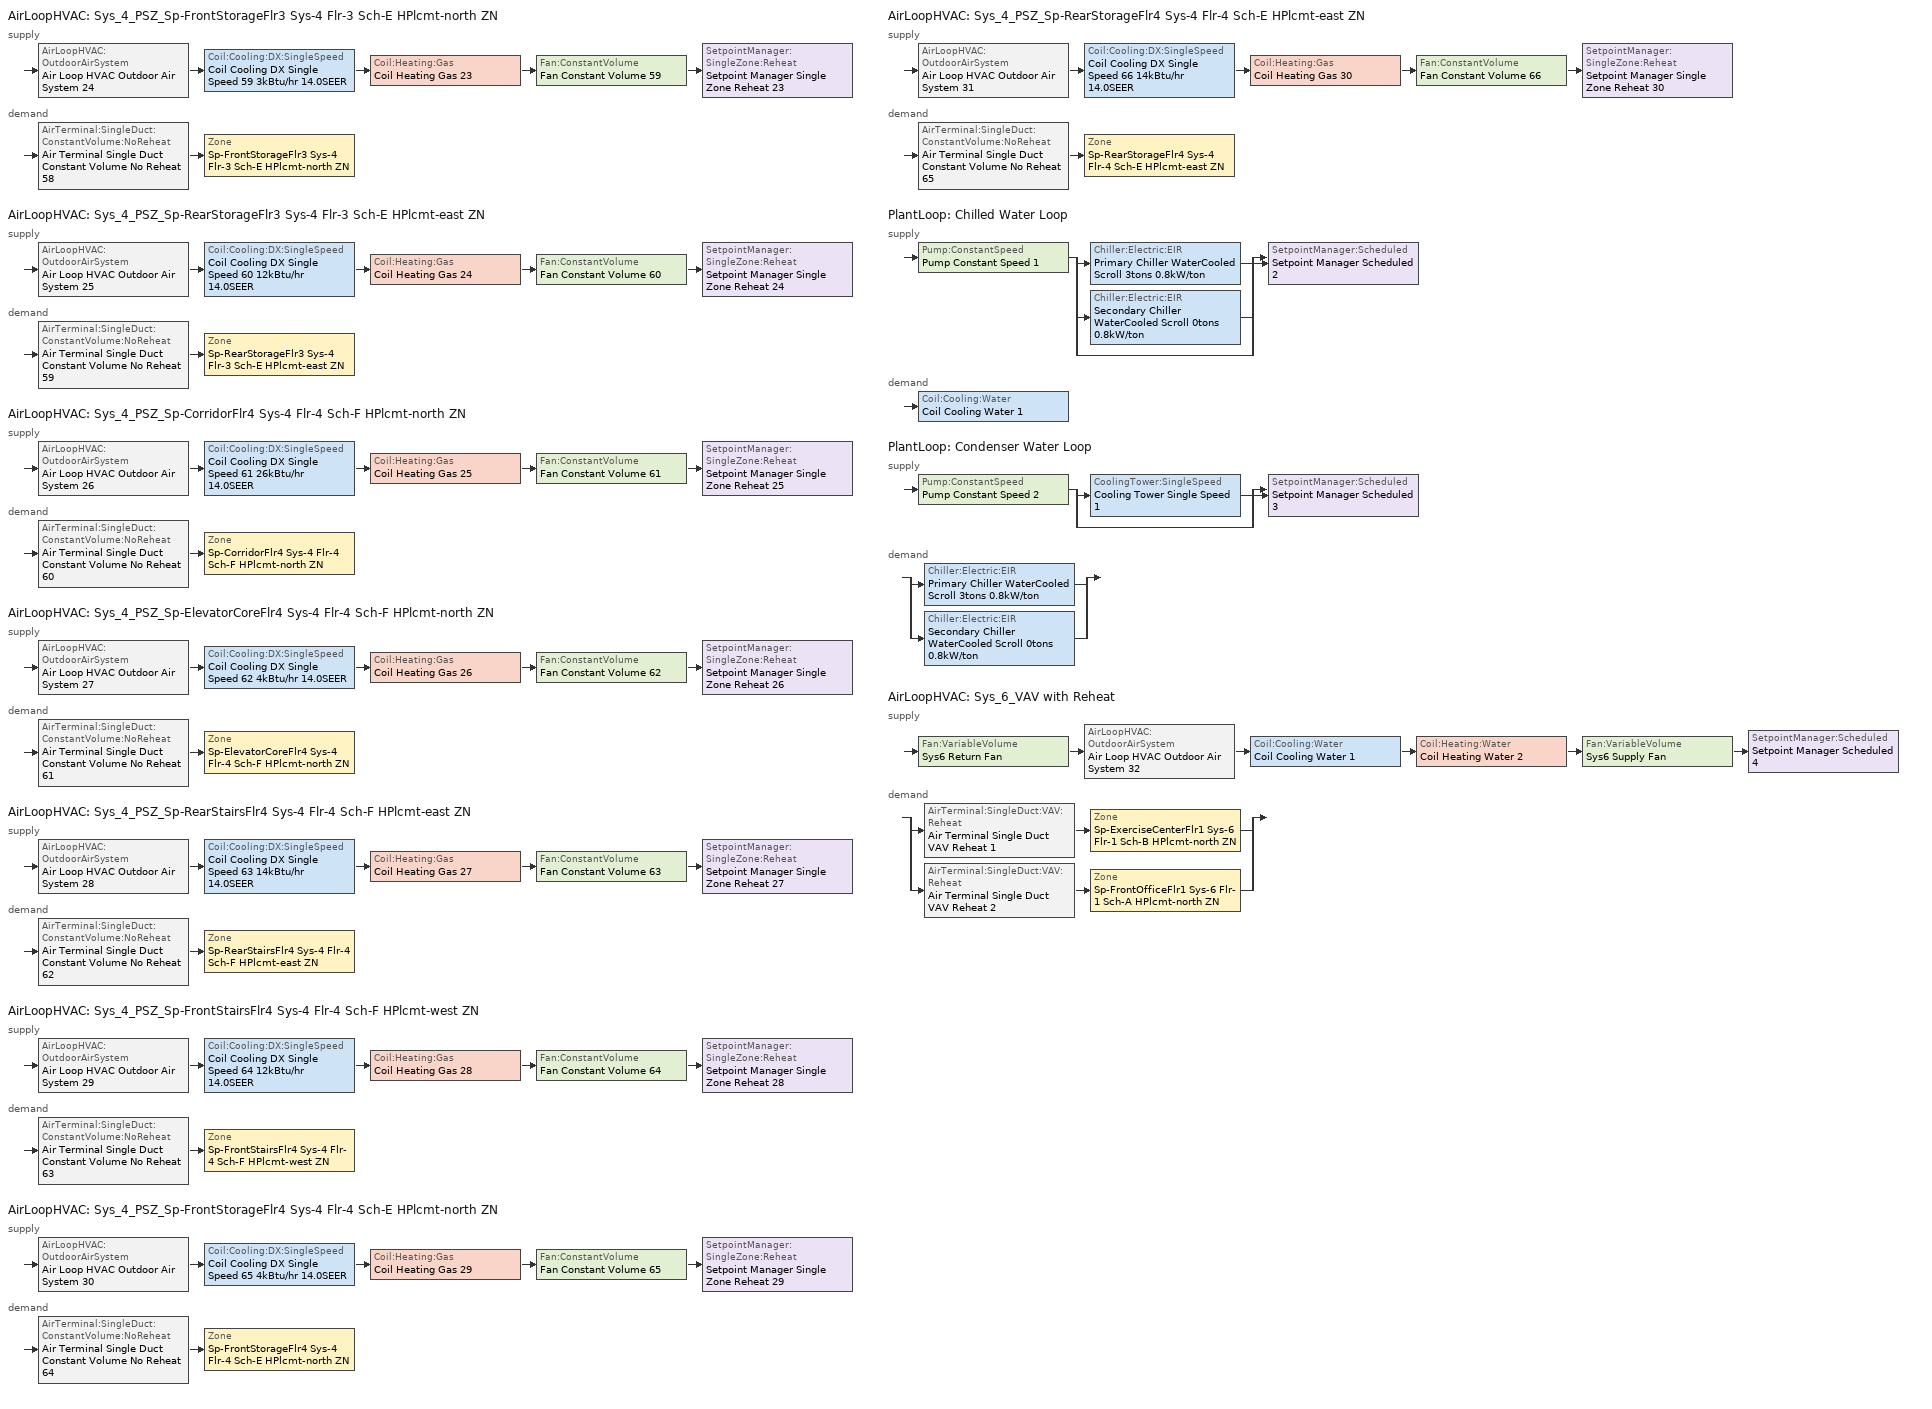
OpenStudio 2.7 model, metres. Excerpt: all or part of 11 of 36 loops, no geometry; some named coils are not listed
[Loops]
AirLoopHVAC 'Sys_4_PSZ_Sp-FrontStorageFlr3 Sys-4 Flr-3 Sch-E HPlcmt-north ZN'
 supply: AirLoopHVAC:OutdoorAirSystem 'Air Loop HVAC Outdoor Air System 24' > Coil:Cooling:DX:SingleSpeed 'Coil Cooling DX Single Speed 59 3kBtu/hr 14.0SEER' > Coil:Heating:Gas 'Coil Heating Gas 23' > Fan:ConstantVolume 'Fan Constant Volume 59' > SetpointManager:SingleZone:Reheat 'Setpoint Manager Single Zone Reheat 23'
 demand: AirTerminal:SingleDuct:ConstantVolume:NoReheat 'Air Terminal Single Duct Constant Volume No Reheat 58' > Zone 'Sp-FrontStorageFlr3 Sys-4 Flr-3 Sch-E HPlcmt-north ZN'
AirLoopHVAC 'Sys_4_PSZ_Sp-RearStorageFlr3 Sys-4 Flr-3 Sch-E HPlcmt-east ZN'
 supply: AirLoopHVAC:OutdoorAirSystem 'Air Loop HVAC Outdoor Air System 25' > Coil:Cooling:DX:SingleSpeed 'Coil Cooling DX Single Speed 60 12kBtu/hr 14.0SEER' > Coil:Heating:Gas 'Coil Heating Gas 24' > Fan:ConstantVolume 'Fan Constant Volume 60' > SetpointManager:SingleZone:Reheat 'Setpoint Manager Single Zone Reheat 24'
 demand: AirTerminal:SingleDuct:ConstantVolume:NoReheat 'Air Terminal Single Duct Constant Volume No Reheat 59' > Zone 'Sp-RearStorageFlr3 Sys-4 Flr-3 Sch-E HPlcmt-east ZN'
AirLoopHVAC 'Sys_4_PSZ_Sp-CorridorFlr4 Sys-4 Flr-4 Sch-F HPlcmt-north ZN'
 supply: AirLoopHVAC:OutdoorAirSystem 'Air Loop HVAC Outdoor Air System 26' > Coil:Cooling:DX:SingleSpeed 'Coil Cooling DX Single Speed 61 26kBtu/hr 14.0SEER' > Coil:Heating:Gas 'Coil Heating Gas 25' > Fan:ConstantVolume 'Fan Constant Volume 61' > SetpointManager:SingleZone:Reheat 'Setpoint Manager Single Zone Reheat 25'
 demand: AirTerminal:SingleDuct:ConstantVolume:NoReheat 'Air Terminal Single Duct Constant Volume No Reheat 60' > Zone 'Sp-CorridorFlr4 Sys-4 Flr-4 Sch-F HPlcmt-north ZN'
AirLoopHVAC 'Sys_4_PSZ_Sp-ElevatorCoreFlr4 Sys-4 Flr-4 Sch-F HPlcmt-north ZN'
 supply: AirLoopHVAC:OutdoorAirSystem 'Air Loop HVAC Outdoor Air System 27' > Coil:Cooling:DX:SingleSpeed 'Coil Cooling DX Single Speed 62 4kBtu/hr 14.0SEER' > Coil:Heating:Gas 'Coil Heating Gas 26' > Fan:ConstantVolume 'Fan Constant Volume 62' > SetpointManager:SingleZone:Reheat 'Setpoint Manager Single Zone Reheat 26'
 demand: AirTerminal:SingleDuct:ConstantVolume:NoReheat 'Air Terminal Single Duct Constant Volume No Reheat 61' > Zone 'Sp-ElevatorCoreFlr4 Sys-4 Flr-4 Sch-F HPlcmt-north ZN'
AirLoopHVAC 'Sys_4_PSZ_Sp-RearStairsFlr4 Sys-4 Flr-4 Sch-F HPlcmt-east ZN'
 supply: AirLoopHVAC:OutdoorAirSystem 'Air Loop HVAC Outdoor Air System 28' > Coil:Cooling:DX:SingleSpeed 'Coil Cooling DX Single Speed 63 14kBtu/hr 14.0SEER' > Coil:Heating:Gas 'Coil Heating Gas 27' > Fan:ConstantVolume 'Fan Constant Volume 63' > SetpointManager:SingleZone:Reheat 'Setpoint Manager Single Zone Reheat 27'
 demand: AirTerminal:SingleDuct:ConstantVolume:NoReheat 'Air Terminal Single Duct Constant Volume No Reheat 62' > Zone 'Sp-RearStairsFlr4 Sys-4 Flr-4 Sch-F HPlcmt-east ZN'
AirLoopHVAC 'Sys_4_PSZ_Sp-FrontStairsFlr4 Sys-4 Flr-4 Sch-F HPlcmt-west ZN'
 supply: AirLoopHVAC:OutdoorAirSystem 'Air Loop HVAC Outdoor Air System 29' > Coil:Cooling:DX:SingleSpeed 'Coil Cooling DX Single Speed 64 12kBtu/hr 14.0SEER' > Coil:Heating:Gas 'Coil Heating Gas 28' > Fan:ConstantVolume 'Fan Constant Volume 64' > SetpointManager:SingleZone:Reheat 'Setpoint Manager Single Zone Reheat 28'
 demand: AirTerminal:SingleDuct:ConstantVolume:NoReheat 'Air Terminal Single Duct Constant Volume No Reheat 63' > Zone 'Sp-FrontStairsFlr4 Sys-4 Flr-4 Sch-F HPlcmt-west ZN'
AirLoopHVAC 'Sys_4_PSZ_Sp-FrontStorageFlr4 Sys-4 Flr-4 Sch-E HPlcmt-north ZN'
 supply: AirLoopHVAC:OutdoorAirSystem 'Air Loop HVAC Outdoor Air System 30' > Coil:Cooling:DX:SingleSpeed 'Coil Cooling DX Single Speed 65 4kBtu/hr 14.0SEER' > Coil:Heating:Gas 'Coil Heating Gas 29' > Fan:ConstantVolume 'Fan Constant Volume 65' > SetpointManager:SingleZone:Reheat 'Setpoint Manager Single Zone Reheat 29'
 demand: AirTerminal:SingleDuct:ConstantVolume:NoReheat 'Air Terminal Single Duct Constant Volume No Reheat 64' > Zone 'Sp-FrontStorageFlr4 Sys-4 Flr-4 Sch-E HPlcmt-north ZN'
AirLoopHVAC 'Sys_4_PSZ_Sp-RearStorageFlr4 Sys-4 Flr-4 Sch-E HPlcmt-east ZN'
 supply: AirLoopHVAC:OutdoorAirSystem 'Air Loop HVAC Outdoor Air System 31' > Coil:Cooling:DX:SingleSpeed 'Coil Cooling DX Single Speed 66 14kBtu/hr 14.0SEER' > Coil:Heating:Gas 'Coil Heating Gas 30' > Fan:ConstantVolume 'Fan Constant Volume 66' > SetpointManager:SingleZone:Reheat 'Setpoint Manager Single Zone Reheat 30'
 demand: AirTerminal:SingleDuct:ConstantVolume:NoReheat 'Air Terminal Single Duct Constant Volume No Reheat 65' > Zone 'Sp-RearStorageFlr4 Sys-4 Flr-4 Sch-E HPlcmt-east ZN'
PlantLoop 'Chilled Water Loop'
 supply: Pump:ConstantSpeed 'Pump Constant Speed 1' > split
  | Chiller:Electric:EIR 'Primary Chiller WaterCooled Scroll 3tons 0.8kW/ton'
  | Chiller:Electric:EIR 'Secondary Chiller WaterCooled Scroll 0tons 0.8kW/ton'
  | bypass
  join > SetpointManager:Scheduled 'Setpoint Manager Scheduled 2'
 demand: Coil:Cooling:Water 'Coil Cooling Water 1'
PlantLoop 'Condenser Water Loop'
 supply: Pump:ConstantSpeed 'Pump Constant Speed 2' > split
  | CoolingTower:SingleSpeed 'Cooling Tower Single Speed 1'
  | bypass
  join > SetpointManager:Scheduled 'Setpoint Manager Scheduled 3'
 demand: split
  | Chiller:Electric:EIR 'Primary Chiller WaterCooled Scroll 3tons 0.8kW/ton'
  | Chiller:Electric:EIR 'Secondary Chiller WaterCooled Scroll 0tons 0.8kW/ton'
AirLoopHVAC 'Sys_6_VAV with Reheat'
 supply: Fan:VariableVolume 'Sys6 Return Fan' > AirLoopHVAC:OutdoorAirSystem 'Air Loop HVAC Outdoor Air System 32' > Coil:Cooling:Water 'Coil Cooling Water 1' > Coil:Heating:Water 'Coil Heating Water 2' > Fan:VariableVolume 'Sys6 Supply Fan' > SetpointManager:Scheduled 'Setpoint Manager Scheduled 4'
 demand: split
  | AirTerminal:SingleDuct:VAV:Reheat 'Air Terminal Single Duct VAV Reheat 1' > Zone 'Sp-ExerciseCenterFlr1 Sys-6 Flr-1 Sch-B HPlcmt-north ZN'
  | AirTerminal:SingleDuct:VAV:Reheat 'Air Terminal Single Duct VAV Reheat 2' > Zone 'Sp-FrontOfficeFlr1 Sys-6 Flr-1 Sch-A HPlcmt-north ZN'
[Sizing:Zone] Zone Cooling Design Supply Air Temperature Input Method=SupplyAirTemperature; Zone Cooling Design Supply Air Temperature {C}=13; Zone Cooling Design Supply Air Temperature Difference {deltaC}=11.11; Zone Heating Design Supply Air Temperature Input Method=SupplyAirTemperature; Zone Heating Design Supply Air Temperature {C}=43; Zone Heating Design Supply Air Temperature Difference {deltaC}=11.11; Zone Cooling Design Supply Air Humidity Ratio {kg-H2O/kg-air}=0.0085; Zone Heating Design Supply Air Humidity Ratio {kg-H2O/kg-air}=0.008; Zone Heating Sizing Factor=1.3; Zone Cooling Sizing Factor=1.1; Cooling Design Air Flow Method=DesignDay; Heating Design Air Flow Method=DesignDay; Account for Dedicated Outdoor Air System=No; Dedicated Outdoor Air System Control Strategy=NeutralSupplyAir; Dedicated Outdoor Air Low Setpoint Temperature for Design {C}=autosize; Dedicated Outdoor Air High Setpoint Temperature for Design {C}=autosize
Sp-FrontStorageFlr3 Sys-4 Flr-3 Sch-E HPlcmt-north ZN; Sp-RearStorageFlr3 Sys-4 Flr-3 Sch-E HPlcmt-east ZN; Sp-CorridorFlr4 Sys-4 Flr-4 Sch-F HPlcmt-north ZN; Sp-ElevatorCoreFlr4 Sys-4 Flr-4 Sch-F HPlcmt-north ZN; Sp-RearStairsFlr4 Sys-4 Flr-4 Sch-F HPlcmt-east ZN; Sp-FrontStairsFlr4 Sys-4 Flr-4 Sch-F HPlcmt-west ZN; Sp-FrontStorageFlr4 Sys-4 Flr-4 Sch-E HPlcmt-north ZN; Sp-RearStorageFlr4 Sys-4 Flr-4 Sch-E HPlcmt-east ZN; Sp-ExerciseCenterFlr1 Sys-6 Flr-1 Sch-B HPlcmt-north ZN; Sp-FrontOfficeFlr1 Sys-6 Flr-1 Sch-A HPlcmt-north ZN
[Zone equipment]
Sp-FrontStorageFlr3 Sys-4 Flr-3 Sch-E HPlcmt-north ZN: Air Terminal Single Duct Constant Volume No Reheat 58, Zone HVAC Baseboard Convective Water 58
Sp-RearStorageFlr3 Sys-4 Flr-3 Sch-E HPlcmt-east ZN: Air Terminal Single Duct Constant Volume No Reheat 59, Zone HVAC Baseboard Convective Water 59
Sp-CorridorFlr4 Sys-4 Flr-4 Sch-F HPlcmt-north ZN: Air Terminal Single Duct Constant Volume No Reheat 60, Zone HVAC Baseboard Convective Water 60
Sp-ElevatorCoreFlr4 Sys-4 Flr-4 Sch-F HPlcmt-north ZN: Air Terminal Single Duct Constant Volume No Reheat 61, Zone HVAC Baseboard Convective Water 61
Sp-RearStairsFlr4 Sys-4 Flr-4 Sch-F HPlcmt-east ZN: Air Terminal Single Duct Constant Volume No Reheat 62, Zone HVAC Baseboard Convective Water 62
Sp-FrontStairsFlr4 Sys-4 Flr-4 Sch-F HPlcmt-west ZN: Air Terminal Single Duct Constant Volume No Reheat 63, Zone HVAC Baseboard Convective Water 63
Sp-FrontStorageFlr4 Sys-4 Flr-4 Sch-E HPlcmt-north ZN: Air Terminal Single Duct Constant Volume No Reheat 64, Zone HVAC Baseboard Convective Water 64
Sp-RearStorageFlr4 Sys-4 Flr-4 Sch-E HPlcmt-east ZN: Air Terminal Single Duct Constant Volume No Reheat 65, Zone HVAC Baseboard Convective Water 65
Sp-ExerciseCenterFlr1 Sys-6 Flr-1 Sch-B HPlcmt-north ZN: Air Terminal Single Duct VAV Reheat 1, Zone HVAC Baseboard Convective Water 66
Sp-FrontOfficeFlr1 Sys-6 Flr-1 Sch-A HPlcmt-north ZN: Air Terminal Single Duct VAV Reheat 2, Zone HVAC Baseboard Convective Water 67
[PlantLoop] Glycol Concentration=0; Plant Loop Volume {m3}=Autocalculate; Load Distribution Scheme=Optimal
Chilled Water Loop; Condenser Water Loop
[Sizing:Plant] Loop Design Temperature Difference {deltaC}=6; Sizing Option=NonCoincident; Zone Timesteps in Averaging Window=1; Coincident Sizing Factor Mode=None
Name | Loop Type | Design Loop Exit Temperature {C}
Chilled Water Loop | Cooling | 7
Condenser Water Loop | Condenser | 29
[AirLoopHVAC] Design Supply Air Flow Rate {m3/s}=AutoSize
Name | Availability Schedule
Sys_4_PSZ_Sp-FrontStorageFlr3 Sys-4 Flr-3 Sch-E HPlcmt-north ZN | Sys_4_PSZ_Sp-FrontStorageFlr3 Sys-4 Flr-3 Sch-E HPlcmt-north ZN Occ Sch
Sys_4_PSZ_Sp-RearStorageFlr3 Sys-4 Flr-3 Sch-E HPlcmt-east ZN | Sys_4_PSZ_Sp-RearStorageFlr3 Sys-4 Flr-3 Sch-E HPlcmt-east ZN Occ Sch
Sys_4_PSZ_Sp-CorridorFlr4 Sys-4 Flr-4 Sch-F HPlcmt-north ZN | Sys_4_PSZ_Sp-CorridorFlr4 Sys-4 Flr-4 Sch-F HPlcmt-north ZN Occ Sch
Sys_4_PSZ_Sp-ElevatorCoreFlr4 Sys-4 Flr-4 Sch-F HPlcmt-north ZN | Sys_4_PSZ_Sp-ElevatorCoreFlr4 Sys-4 Flr-4 Sch-F HPlcmt-north ZN Occ Sch
Sys_4_PSZ_Sp-RearStairsFlr4 Sys-4 Flr-4 Sch-F HPlcmt-east ZN | Sys_4_PSZ_Sp-RearStairsFlr4 Sys-4 Flr-4 Sch-F HPlcmt-east ZN Occ Sch
Sys_4_PSZ_Sp-FrontStairsFlr4 Sys-4 Flr-4 Sch-F HPlcmt-west ZN | Sys_4_PSZ_Sp-FrontStairsFlr4 Sys-4 Flr-4 Sch-F HPlcmt-west ZN Occ Sch
Sys_4_PSZ_Sp-FrontStorageFlr4 Sys-4 Flr-4 Sch-E HPlcmt-north ZN | Sys_4_PSZ_Sp-FrontStorageFlr4 Sys-4 Flr-4 Sch-E HPlcmt-north ZN Occ Sch
Sys_4_PSZ_Sp-RearStorageFlr4 Sys-4 Flr-4 Sch-E HPlcmt-east ZN | Sys_4_PSZ_Sp-RearStorageFlr4 Sys-4 Flr-4 Sch-E HPlcmt-east ZN Occ Sch
Sys_6_VAV with Reheat | Sys_6_VAV with Reheat Occ Sch
[Sizing:System] Type of Load to Size On=Sensible; Design Outdoor Air Flow Rate {m3/s}=Autosize; Preheat Design Temperature {C}=7; Preheat Design Humidity Ratio {kg-H2O/kg-Air}=0.008; Precool Design Humidity Ratio {kg-H2O/kg-Air}=0.008; Central Cooling Design Supply Air Temperature {C}=13; Sizing Option=NonCoincident; 100% Outdoor Air in Cooling=No; 100% Outdoor Air in Heating=No; Central Cooling Design Supply Air Humidity Ratio {kg-H2O/kg-Air}=0.0085; Central Heating Design Supply Air Humidity Ratio {kg-H2O/kg-Air}=0.008; Cooling Design Air Flow Method=DesignDay; Cooling Design Air Flow Rate {m3/s}=0; Heating Design Air Flow Method=DesignDay; Heating Design Air Flow Rate {m3/s}=0; System Outdoor Air Method=ZoneSum; Zone Maximum Outdoor Air Fraction=1; Cooling Supply Air Flow Rate Per Floor Area {m3/s-m2}=0.00996765; Cooling Fraction of Autosized Cooling Supply Air Flow Rate=1; Cooling Supply Air Flow Rate Per Unit Cooling Capacity {m3/s-W}=3.94755e-05; Heating Supply Air Flow Rate Per Floor Area {m3/s-m2}=0.00996765; Heating Fraction of Autosized Heating Supply Air Flow Rate=1; Heating Fraction of Autosized Cooling Supply Air Flow Rate=1; Heating Supply Air Flow Rate Per Unit Heating Capacity {m3/s-W}=3.15882e-05; Cooling Design Capacity Method=CoolingDesignCapacity; Cooling Design Capacity {W}=autosize; Cooling Design Capacity Per Floor Area {W/m2}=234.7; Fraction of Autosized Cooling Design Capacity=1; Heating Design Capacity Method=HeatingDesignCapacity; Heating Design Capacity {W}=autosize; Heating Design Capacity Per Floor Area {W/m2}=157; Fraction of Autosized Heating Design Capacity=1; Central Cooling Capacity Control Method=OnOff
Name | Central Heating Maximum System Air Flow Ratio | Precool Design Temperature {C} | Central Heating Design Supply Air Temperature {C}
Sys_4_PSZ_Sp-FrontStorageFlr3 Sys-4 Flr-3 Sch-E HPlcmt-north ZN; Sys_4_PSZ_Sp-RearStorageFlr3 Sys-4 Flr-3 Sch-E HPlcmt-east ZN; Sys_4_PSZ_Sp-CorridorFlr4 Sys-4 Flr-4 Sch-F HPlcmt-north ZN; Sys_4_PSZ_Sp-ElevatorCoreFlr4 Sys-4 Flr-4 Sch-F HPlcmt-north ZN; Sys_4_PSZ_Sp-RearStairsFlr4 Sys-4 Flr-4 Sch-F HPlcmt-east ZN; Sys_4_PSZ_Sp-FrontStairsFlr4 Sys-4 Flr-4 Sch-F HPlcmt-west ZN; Sys_4_PSZ_Sp-FrontStorageFlr4 Sys-4 Flr-4 Sch-E HPlcmt-north ZN; Sys_4_PSZ_Sp-RearStorageFlr4 Sys-4 Flr-4 Sch-E HPlcmt-east ZN | 1 | 13 | 43
Sys_6_VAV with Reheat | 0.3 | 12.8 | 13.1
[Fan:ConstantVolume] Availability Schedule=Always On Discrete; Fan Total Efficiency=0.39975; Pressure Rise {Pa}=640; Maximum Flow Rate {m3/s}=AutoSize; Motor Efficiency=0.615
Fan Constant Volume 59; Fan Constant Volume 60; Fan Constant Volume 61; Fan Constant Volume 62; Fan Constant Volume 63; Fan Constant Volume 64; Fan Constant Volume 65; Fan Constant Volume 66
[Coil:Cooling:DX:SingleSpeed] Availability Schedule=Always On Discrete; Rated Total Cooling Capacity {W}=autosize; Rated Sensible Heat Ratio=autosize; Rated COP {W/W}=4.11713; Rated Air Flow Rate {m3/s}=autosize; Rated Evaporator Fan Power Per Volume Flow Rate {W/(m3/s)}=773.3; Total Cooling Capacity Function of Temperature Curve=DXCOOL-NECB2011-REF-CAPFT; Total Cooling Capacity Function of Flow Fraction Curve=DXCOOL-NECB2011-REF-CAPFFLOW; Energy Input Ratio Function of Temperature Curve=DXCOOL-NECB2011-REF-COOLEIRFT; Energy Input Ratio Function of Flow Fraction Curve=DXCOOL-NECB2011-REF-COOLEIRFFLOW; Part Load Fraction Correlation Curve=DXCOOL-NECB2011-REF-COOLPLFFPLR; Condenser Type=AirCooled; Evaporative Condenser Effectiveness=0; Evaporative Condenser Air Flow Rate {m3/s}=Autosize; Evaporative Condenser Pump Rated Power Consumption {W}=Autosize; Crankcase Heater Capacity {W}=0; Maximum Outdoor Dry-Bulb Temperature for Crankcase Heater Operation {C}=0; Basin Heater Capacity {W/K}=0; Basin Heater Setpoint Temperature {C}=10
Coil Cooling DX Single Speed 59 3kBtu/hr 14.0SEER; Coil Cooling DX Single Speed 60 12kBtu/hr 14.0SEER; Coil Cooling DX Single Speed 61 26kBtu/hr 14.0SEER; Coil Cooling DX Single Speed 62 4kBtu/hr 14.0SEER; Coil Cooling DX Single Speed 63 14kBtu/hr 14.0SEER; Coil Cooling DX Single Speed 64 12kBtu/hr 14.0SEER; Coil Cooling DX Single Speed 65 4kBtu/hr 14.0SEER; Coil Cooling DX Single Speed 66 14kBtu/hr 14.0SEER
[Controller:OutdoorAir] Minimum Outdoor Air Flow Rate {m3/s}=autosize; Maximum Outdoor Air Flow Rate {m3/s}=Autosize; Economizer Control Type=NoEconomizer; Economizer Control Action Type=ModulateFlow; Economizer Maximum Limit Dry-Bulb Temperature {C}=28; Economizer Maximum Limit Enthalpy {J/kg}=64000; Economizer Minimum Limit Dry-Bulb Temperature {C}=-100; Lockout Type=NoLockout; Minimum Limit Type=FixedMinimum; High Humidity Control=No; Heat Recovery Bypass Control Type=BypassWhenWithinEconomizerLimits
Name | Minimum Outdoor Air Schedule | Controller Mechanical Ventilation
Controller Outdoor Air 24 | Sys_4_PSZ_Sp-FrontStorageFlr3 Sys-4 Flr-3 Sch-E HPlcmt-north ZN Occ Sch | Controller Mechanical Ventilation 24
Controller Outdoor Air 25 | Sys_4_PSZ_Sp-RearStorageFlr3 Sys-4 Flr-3 Sch-E HPlcmt-east ZN Occ Sch | Controller Mechanical Ventilation 25
Controller Outdoor Air 26 | Sys_4_PSZ_Sp-CorridorFlr4 Sys-4 Flr-4 Sch-F HPlcmt-north ZN Occ Sch | Controller Mechanical Ventilation 26
Controller Outdoor Air 27 | Sys_4_PSZ_Sp-ElevatorCoreFlr4 Sys-4 Flr-4 Sch-F HPlcmt-north ZN Occ Sch | Controller Mechanical Ventilation 27
Controller Outdoor Air 28 | Sys_4_PSZ_Sp-RearStairsFlr4 Sys-4 Flr-4 Sch-F HPlcmt-east ZN Occ Sch | Controller Mechanical Ventilation 28
Controller Outdoor Air 29 | Sys_4_PSZ_Sp-FrontStairsFlr4 Sys-4 Flr-4 Sch-F HPlcmt-west ZN Occ Sch | Controller Mechanical Ventilation 29
Controller Outdoor Air 30 | Sys_4_PSZ_Sp-FrontStorageFlr4 Sys-4 Flr-4 Sch-E HPlcmt-north ZN Occ Sch | Controller Mechanical Ventilation 30
Controller Outdoor Air 31 | Sys_4_PSZ_Sp-RearStorageFlr4 Sys-4 Flr-4 Sch-E HPlcmt-east ZN Occ Sch | Controller Mechanical Ventilation 31
Controller Outdoor Air 32 | Sys_6_VAV with Reheat Occ Sch | Controller Mechanical Ventilation 32
[Controller:MechanicalVentilation] Availability Schedule=Always On Discrete; System Outdoor Air Method=ZoneSum
Controller Mechanical Ventilation 24; Controller Mechanical Ventilation 25; Controller Mechanical Ventilation 26; Controller Mechanical Ventilation 27; Controller Mechanical Ventilation 28; Controller Mechanical Ventilation 29; Controller Mechanical Ventilation 30; Controller Mechanical Ventilation 31; Controller Mechanical Ventilation 32
[AirLoopHVAC:OutdoorAirSystem]
Name | Controller
Air Loop HVAC Outdoor Air System 24 | Controller Outdoor Air 24
Air Loop HVAC Outdoor Air System 25 | Controller Outdoor Air 25
Air Loop HVAC Outdoor Air System 26 | Controller Outdoor Air 26
Air Loop HVAC Outdoor Air System 27 | Controller Outdoor Air 27
Air Loop HVAC Outdoor Air System 28 | Controller Outdoor Air 28
Air Loop HVAC Outdoor Air System 29 | Controller Outdoor Air 29
Air Loop HVAC Outdoor Air System 30 | Controller Outdoor Air 30
Air Loop HVAC Outdoor Air System 31 | Controller Outdoor Air 31
Air Loop HVAC Outdoor Air System 32 | Controller Outdoor Air 32
[Controller:WaterCoil]
Controller Water Coil 3: Water Coil=Coil Cooling Water 1; Action=Reverse; Minimum Actuated Flow {m3/s}=0
[SetpointManager:Scheduled] Control Variable=Temperature
Name | Schedule
Setpoint Manager Scheduled 2 | CHW Temp
Setpoint Manager Scheduled 3 | CW Temp
Setpoint Manager Scheduled 4 | Supply Air Temp
[AirTerminal:SingleDuct:ConstantVolume:NoReheat] Availability Schedule=Always On Discrete; Maximum Air Flow Rate {m3/s}=AutoSize
Air Terminal Single Duct Constant Volume No Reheat 58; Air Terminal Single Duct Constant Volume No Reheat 59; Air Terminal Single Duct Constant Volume No Reheat 60; Air Terminal Single Duct Constant Volume No Reheat 61; Air Terminal Single Duct Constant Volume No Reheat 62; Air Terminal Single Duct Constant Volume No Reheat 63; Air Terminal Single Duct Constant Volume No Reheat 64; Air Terminal Single Duct Constant Volume No Reheat 65
[Coil:Heating:Gas] Availability Schedule=Always On Discrete; Gas Burner Efficiency=0.924; Nominal Capacity {W}=AutoSize; Parasitic Electric Load {W}=0; Part Load Fraction Correlation Curve=FURNACE-EFFPLR-NECB2011; Parasitic Gas Load {W}=0
Coil Heating Gas 23; Coil Heating Gas 24; Coil Heating Gas 25; Coil Heating Gas 26; Coil Heating Gas 27; Coil Heating Gas 28; Coil Heating Gas 29; Coil Heating Gas 30
[SetpointManager:SingleZone:Reheat] Minimum Supply Air Temperature {C}=13; Maximum Supply Air Temperature {C}=43
Name | Control Zone
Setpoint Manager Single Zone Reheat 23 | Sp-FrontStorageFlr3 Sys-4 Flr-3 Sch-E HPlcmt-north ZN
Setpoint Manager Single Zone Reheat 24 | Sp-RearStorageFlr3 Sys-4 Flr-3 Sch-E HPlcmt-east ZN
Setpoint Manager Single Zone Reheat 25 | Sp-CorridorFlr4 Sys-4 Flr-4 Sch-F HPlcmt-north ZN
Setpoint Manager Single Zone Reheat 26 | Sp-ElevatorCoreFlr4 Sys-4 Flr-4 Sch-F HPlcmt-north ZN
Setpoint Manager Single Zone Reheat 27 | Sp-RearStairsFlr4 Sys-4 Flr-4 Sch-F HPlcmt-east ZN
Setpoint Manager Single Zone Reheat 28 | Sp-FrontStairsFlr4 Sys-4 Flr-4 Sch-F HPlcmt-west ZN
Setpoint Manager Single Zone Reheat 29 | Sp-FrontStorageFlr4 Sys-4 Flr-4 Sch-E HPlcmt-north ZN
Setpoint Manager Single Zone Reheat 30 | Sp-RearStorageFlr4 Sys-4 Flr-4 Sch-E HPlcmt-east ZN
[Pump:ConstantSpeed] Rated Flow Rate {m3/s}=autosize; Rated Pump Head {Pa}=179352; Rated Power Consumption {W}=autosize; Motor Efficiency=0.855; Fraction of Motor Inefficiencies to Fluid Stream=0; Pump Control Type=Intermittent; Design Power Sizing Method=PowerPerFlowPerPressure; Design Electric Power per Unit Flow Rate {W/(m3/s)}=348701.1; Design Shaft Power per Unit Flow Rate per Unit Head {W-s/m3-Pa}=1.28205
Pump Constant Speed 1; Pump Constant Speed 2
[Chiller:Electric:EIR] Reference COP {W/W}=4.5032; Cooling Capacity Function of Temperature Curve=WaterCooled_Scroll_CAPFT_NECB2011; Electric Input to Cooling Output Ratio Function of Temperature Curve=WaterCooled_Scroll_EIRFT_NECB2011; Electric Input to Cooling Output Ratio Function of Part Load Ratio Curve=WaterCooled_Scroll_EIRFPLR_NECB2011; Minimum Part Load Ratio=0.25; Minimum Unloading Ratio=0.25; Condenser Type=WaterCooled; Chiller Flow Mode=LeavingSetpointModulated; Design Heat Recovery Water Flow Rate {m3/s}=0; Sizing Factor=1; Basin Heater Capacity {W/K}=0; Basin Heater Setpoint Temperature {C}=10
Name | Reference Capacity {W}
Primary Chiller WaterCooled Scroll 3tons 0.8kW/ton | 9230.77
Secondary Chiller WaterCooled Scroll 0tons 0.8kW/ton | 0.001
[CoolingTower:SingleSpeed]
Cooling Tower Single Speed 1: Design Water Flow Rate {m3/s}=autosize; Design Air Flow Rate {m3/s}=autosize; Fan Power at Design Air Flow Rate {W}=169.209; U-Factor Times Area Value at Design Air Flow Rate {W/K}=autosize; Air Flow Rate in Free Convection Regime {m3/s}=autosize; U-Factor Times Area Value at Free Convection Air Flow Rate {W/K}=autosize; Performance Input Method=UFactorTimesAreaAndDesignWaterFlowRate; Free Convection Capacity {W}=0; Basin Heater Capacity {W/K}=0; Evaporation Loss Mode=LossFactor; Evaporation Loss Factor {percent/K}=0.2; Drift Loss Percent {percent}=0.008; Blowdown Calculation Mode=ConcentrationRatio; Blowdown Concentration Ratio=3; Capacity Control=FanCycling; Number of Cells=1; Cell Control=MinimalCell; Cell Minimum  Water Flow Rate Fraction=0.33; Cell Maximum Water Flow Rate Fraction=2.5; Sizing Factor=1; Free Convection Air Flow Rate Sizing Factor=0.1; Free Convection U-Factor Times Area Value Sizing Factor=0.1; Heat Rejection Capacity and Nominal Capacity Sizing Ratio=1.25; Free Convection Nominal Capacity Sizing Factor=0.1; Design Inlet Air Dry-Bulb Temperature {C}=35; Design Inlet Air Wet-Bulb Temperature {C}=24; Design Approach Temperature {deltaC}=5; Design Range Temperature {deltaC}=6
[Fan:VariableVolume] Availability Schedule=Always On Discrete; Maximum Flow Rate {m3/s}=Autosize; Fan Power Minimum Flow Rate Input Method=Fraction; Fan Power Minimum Flow Fraction=0.68; Fan Power Minimum Air Flow Rate {m3/s}=0; Motor In Airstream Fraction=1; Fan Power Coefficient 1=-2.4176; Fan Power Coefficient 2=9.5874; Fan Power Coefficient 3=-11.559; Fan Power Coefficient 4=5.4009; Fan Power Coefficient 5=0
Name | Fan Total Efficiency | Pressure Rise {Pa} | Motor Efficiency
Sys6 Supply Fan | 0.549965 | 1000 | 0.8461
Sys6 Return Fan | 0.299975 | 250 | 0.4615
[Coil:Cooling:Water]
Coil Cooling Water 1: Availability Schedule=Always On Discrete
[AirTerminal:SingleDuct:VAV:Reheat] Availability Schedule=Always On Discrete; Maximum Air Flow Rate {m3/s}=AutoSize; Zone Minimum Air Flow Input Method=Constant; Constant Minimum Air Flow Fraction=0.3; Maximum Hot Water or Steam Flow Rate {m3/s}=AutoSize; Minimum Hot Water or Steam Flow Rate {m3/s}=0; Convergence Tolerance=0.001; Damper Heating Action=Normal; Maximum Flow per Zone Floor Area During Reheat {m3/s-m2}=AutoSize; Maximum Flow Fraction During Reheat=0.5; Maximum Reheat Air Temperature {C}=43; Control For Outdoor Air=No
Name | Fixed Minimum Air Flow Rate {m3/s} | Reheat Coil
Air Terminal Single Duct VAV Reheat 1 | 0.0652179 | Coil Heating Water 3
Air Terminal Single Duct VAV Reheat 2 | 0.260872 | Coil Heating Water 4
[Schedule:Ruleset]
Name | Default Day Schedule | Summer Design Day Schedule | Winter Design Day Schedule
CHW Temp | Schedule Day 4
CW Temp | Schedule Day 5
Supply Air Temp | Supply Air Temp Default
Sys_4_PSZ_Sp-CorridorFlr4 Sys-4 Flr-4 Sch-F HPlcmt-north ZN Occ Sch | Sys_4_PSZ_Sp-CorridorFlr4 Sys-4 Flr-4 Sch-F HPlcmt-north ZN Occ Sch Default | Sys_4_PSZ_Sp-CorridorFlr4 Sys-4 Flr-4 Sch-F HPlcmt-north ZN Occ Sch Summer Design Day | Sys_4_PSZ_Sp-CorridorFlr4 Sys-4 Flr-4 Sch-F HPlcmt-north ZN Occ Sch Winter Design Day
Sys_4_PSZ_Sp-ElevatorCoreFlr4 Sys-4 Flr-4 Sch-F HPlcmt-north ZN Occ Sch | Sys_4_PSZ_Sp-ElevatorCoreFlr4 Sys-4 Flr-4 Sch-F HPlcmt-north ZN Occ Sch Default | Sys_4_PSZ_Sp-ElevatorCoreFlr4 Sys-4 Flr-4 Sch-F HPlcmt-north ZN Occ Sch Summer Design Day | Sys_4_PSZ_Sp-ElevatorCoreFlr4 Sys-4 Flr-4 Sch-F HPlcmt-north ZN Occ Sch Winter Design Day
Sys_4_PSZ_Sp-FrontStairsFlr4 Sys-4 Flr-4 Sch-F HPlcmt-west ZN Occ Sch | Sys_4_PSZ_Sp-FrontStairsFlr4 Sys-4 Flr-4 Sch-F HPlcmt-west ZN Occ Sch Default | Sys_4_PSZ_Sp-FrontStairsFlr4 Sys-4 Flr-4 Sch-F HPlcmt-west ZN Occ Sch Summer Design Day | Sys_4_PSZ_Sp-FrontStairsFlr4 Sys-4 Flr-4 Sch-F HPlcmt-west ZN Occ Sch Winter Design Day
Sys_4_PSZ_Sp-FrontStorageFlr3 Sys-4 Flr-3 Sch-E HPlcmt-north ZN Occ Sch | Sys_4_PSZ_Sp-FrontStorageFlr3 Sys-4 Flr-3 Sch-E HPlcmt-north ZN Occ Sch Default | Sys_4_PSZ_Sp-FrontStorageFlr3 Sys-4 Flr-3 Sch-E HPlcmt-north ZN Occ Sch Summer Design Day | Sys_4_PSZ_Sp-FrontStorageFlr3 Sys-4 Flr-3 Sch-E HPlcmt-north ZN Occ Sch Winter Design Day
Sys_4_PSZ_Sp-FrontStorageFlr4 Sys-4 Flr-4 Sch-E HPlcmt-north ZN Occ Sch | Sys_4_PSZ_Sp-FrontStorageFlr4 Sys-4 Flr-4 Sch-E HPlcmt-north ZN Occ Sch Default | Sys_4_PSZ_Sp-FrontStorageFlr4 Sys-4 Flr-4 Sch-E HPlcmt-north ZN Occ Sch Summer Design Day | Sys_4_PSZ_Sp-FrontStorageFlr4 Sys-4 Flr-4 Sch-E HPlcmt-north ZN Occ Sch Winter Design Day
Sys_4_PSZ_Sp-RearStairsFlr4 Sys-4 Flr-4 Sch-F HPlcmt-east ZN Occ Sch | Sys_4_PSZ_Sp-RearStairsFlr4 Sys-4 Flr-4 Sch-F HPlcmt-east ZN Occ Sch Default | Sys_4_PSZ_Sp-RearStairsFlr4 Sys-4 Flr-4 Sch-F HPlcmt-east ZN Occ Sch Summer Design Day | Sys_4_PSZ_Sp-RearStairsFlr4 Sys-4 Flr-4 Sch-F HPlcmt-east ZN Occ Sch Winter Design Day
Sys_4_PSZ_Sp-RearStorageFlr3 Sys-4 Flr-3 Sch-E HPlcmt-east ZN Occ Sch | Sys_4_PSZ_Sp-RearStorageFlr3 Sys-4 Flr-3 Sch-E HPlcmt-east ZN Occ Sch Default | Sys_4_PSZ_Sp-RearStorageFlr3 Sys-4 Flr-3 Sch-E HPlcmt-east ZN Occ Sch Summer Design Day | Sys_4_PSZ_Sp-RearStorageFlr3 Sys-4 Flr-3 Sch-E HPlcmt-east ZN Occ Sch Winter Design Day
Sys_4_PSZ_Sp-RearStorageFlr4 Sys-4 Flr-4 Sch-E HPlcmt-east ZN Occ Sch | Sys_4_PSZ_Sp-RearStorageFlr4 Sys-4 Flr-4 Sch-E HPlcmt-east ZN Occ Sch Default | Sys_4_PSZ_Sp-RearStorageFlr4 Sys-4 Flr-4 Sch-E HPlcmt-east ZN Occ Sch Summer Design Day | Sys_4_PSZ_Sp-RearStorageFlr4 Sys-4 Flr-4 Sch-E HPlcmt-east ZN Occ Sch Winter Design Day
Sys_6_VAV with Reheat Occ Sch | Sys_6_VAV with Reheat Occ Sch Default | Sys_6_VAV with Reheat Occ Sch Summer Design Day | Sys_6_VAV with Reheat Occ Sch Winter Design Day
[Schedule:Day]
Schedule Day 4; wkdCHW Temp 1; satCHW Temp 1; sunCHW Temp 1: 1, 0, 7, 2, 0, 7, 3, 0, 7, 4, 0, 7, 5, 0, 7, 6, 0, 7, 7, 0, 7, 8, 0, 7, 9, 0, 7, 10, 0, 7, 11, 0, 7, 12, 0, 7, 13, 0, 7, 14, 0, 7, 15, 0, 7, 16, 0, 7, 17, 0, 7, 18, 0, 7, 19, 0, 7, 20, 0, 7, 21, 0, 7, 22, 0, 7, 23, 0, 7, 24, 0, 7
Schedule Day 5; wkdCW Temp 1; satCW Temp 1; sunCW Temp 1: 1, 0, 29, 2, 0, 29, 3, 0, 29, 4, 0, 29, 5, 0, 29, 6, 0, 29, 7, 0, 29, 8, 0, 29, 9, 0, 29, 10, 0, 29, 11, 0, 29, 12, 0, 29, 13, 0, 29, 14, 0, 29, 15, 0, 29, 16, 0, 29, 17, 0, 29, 18, 0, 29, 19, 0, 29, 20, 0, 29, 21, 0, 29, 22, 0, 29, 23, 0, 29, 24, 0, 29
Supply Air Temp Default: 24, 0, 13
Sys_4_PSZ_Sp-CorridorFlr4 Sys-4 Flr-4 Sch-F HPlcmt-north ZN Occ Sch Default; Sys_4_PSZ_Sp-CorridorFlr4 Sys-4 Flr-4 Sch-F HPlcmt-north ZN Occ Sch Winter Design Day; Sys_4_PSZ_Sp-CorridorFlr4 Sys-4 Flr-4 Sch-F HPlcmt-north ZN Occ Sch Summer Design Day; Sys_4_PSZ_Sp-ElevatorCoreFlr4 Sys-4 Flr-4 Sch-F HPlcmt-north ZN Occ Sch Default; Sys_4_PSZ_Sp-ElevatorCoreFlr4 Sys-4 Flr-4 Sch-F HPlcmt-north ZN Occ Sch Winter Design Day; Sys_4_PSZ_Sp-ElevatorCoreFlr4 Sys-4 Flr-4 Sch-F HPlcmt-north ZN Occ Sch Summer Design Day; Sys_4_PSZ_Sp-FrontStairsFlr4 Sys-4 Flr-4 Sch-F HPlcmt-west ZN Occ Sch Default; Sys_4_PSZ_Sp-FrontStairsFlr4 Sys-4 Flr-4 Sch-F HPlcmt-west ZN Occ Sch Winter Design Day; Sys_4_PSZ_Sp-FrontStairsFlr4 Sys-4 Flr-4 Sch-F HPlcmt-west ZN Occ Sch Summer Design Day; Sys_4_PSZ_Sp-FrontStorageFlr3 Sys-4 Flr-3 Sch-E HPlcmt-north ZN Occ Sch Winter Design Day; Sys_4_PSZ_Sp-FrontStorageFlr3 Sys-4 Flr-3 Sch-E HPlcmt-north ZN Occ Sch Summer Design Day; Sys_4_PSZ_Sp-FrontStorageFlr4 Sys-4 Flr-4 Sch-E HPlcmt-north ZN Occ Sch Winter Design Day; Sys_4_PSZ_Sp-FrontStorageFlr4 Sys-4 Flr-4 Sch-E HPlcmt-north ZN Occ Sch Summer Design Day; Sys_4_PSZ_Sp-RearStairsFlr4 Sys-4 Flr-4 Sch-F HPlcmt-east ZN Occ Sch Default; Sys_4_PSZ_Sp-RearStairsFlr4 Sys-4 Flr-4 Sch-F HPlcmt-east ZN Occ Sch Winter Design Day; Sys_4_PSZ_Sp-RearStairsFlr4 Sys-4 Flr-4 Sch-F HPlcmt-east ZN Occ Sch Summer Design Day; Sys_4_PSZ_Sp-RearStorageFlr3 Sys-4 Flr-3 Sch-E HPlcmt-east ZN Occ Sch Winter Design Day; Sys_4_PSZ_Sp-RearStorageFlr3 Sys-4 Flr-3 Sch-E HPlcmt-east ZN Occ Sch Summer Design Day; Sys_4_PSZ_Sp-RearStorageFlr4 Sys-4 Flr-4 Sch-E HPlcmt-east ZN Occ Sch Winter Design Day; Sys_4_PSZ_Sp-RearStorageFlr4 Sys-4 Flr-4 Sch-E HPlcmt-east ZN Occ Sch Summer Design Day; Sys_6_VAV with Reheat Occ Sch Winter Design Day; Sys_6_VAV with Reheat Occ Sch Summer Design Day: 24, 0, 1
Sys_4_PSZ_Sp-FrontStorageFlr3 Sys-4 Flr-3 Sch-E HPlcmt-north ZN Occ Sch Default; Sys_4_PSZ_Sp-FrontStorageFlr4 Sys-4 Flr-4 Sch-E HPlcmt-north ZN Occ Sch Default; Sys_4_PSZ_Sp-RearStorageFlr3 Sys-4 Flr-3 Sch-E HPlcmt-east ZN Occ Sch Default; Sys_4_PSZ_Sp-RearStorageFlr4 Sys-4 Flr-4 Sch-E HPlcmt-east ZN Occ Sch Default: 8, 0, 0, 19, 0, 1, 24, 0, 0
Sys_4_PSZ_Sp-FrontStorageFlr3 Sys-4 Flr-3 Sch-E HPlcmt-north ZN Occ Sch Saturday; Sys_4_PSZ_Sp-FrontStorageFlr4 Sys-4 Flr-4 Sch-E HPlcmt-north ZN Occ Sch Saturday; Sys_4_PSZ_Sp-RearStorageFlr3 Sys-4 Flr-3 Sch-E HPlcmt-east ZN Occ Sch Saturday; Sys_4_PSZ_Sp-RearStorageFlr4 Sys-4 Flr-4 Sch-E HPlcmt-east ZN Occ Sch Saturday: 9, 0, 0, 13, 0, 1, 24, 0, 0
Sys_4_PSZ_Sp-FrontStorageFlr3 Sys-4 Flr-3 Sch-E HPlcmt-north ZN Occ Sch Sunday; Sys_4_PSZ_Sp-FrontStorageFlr4 Sys-4 Flr-4 Sch-E HPlcmt-north ZN Occ Sch Sunday; Sys_4_PSZ_Sp-RearStorageFlr3 Sys-4 Flr-3 Sch-E HPlcmt-east ZN Occ Sch Sunday; Sys_4_PSZ_Sp-RearStorageFlr4 Sys-4 Flr-4 Sch-E HPlcmt-east ZN Occ Sch Sunday: 24, 0, 0
Sys_6_VAV with Reheat Occ Sch Default: 8, 0, 0, 24, 0, 1
Sys_6_VAV with Reheat Occ Sch Saturday: 1, 0, 1, 11, 0, 0, 15, 0, 1, 18, 0, 0, 24, 0, 1
Sys_6_VAV with Reheat Occ Sch Sunday: 11, 0, 0, 15, 0, 1, 18, 0, 0, 22, 0, 1, 24, 0, 0
[Schedule:Rule] Date Specification Type=DateRange; Start Month=1; Start Day=1; End Month=12; End Day=31
Name | Schedule Ruleset | Rule Order | Day Schedule | Apply Sunday | Apply Monday | Apply Tuesday | Apply Wednesday | Apply Thursday | Apply Friday | Apply Saturday
wkdCHW Temp rule | CHW Temp | 2 | wkdCHW Temp 1 | No | Yes | Yes | Yes | Yes | Yes | No
satCHW Temprule | CHW Temp | 1 | satCHW Temp 1 | No | No | No | No | No | No | Yes
sunCHW Temprule | CHW Temp | 0 | sunCHW Temp 1 | Yes | No | No | No | No | No | No
wkdCW Temp rule | CW Temp | 2 | wkdCW Temp 1 | No | Yes | Yes | Yes | Yes | Yes | No
satCW Temprule | CW Temp | 1 | satCW Temp 1 | No | No | No | No | No | No | Yes
sunCW Temprule | CW Temp | 0 | sunCW Temp 1 | Yes | No | No | No | No | No | No
Sys_4_PSZ_Sp-FrontStorageFlr3 Sys-4 Flr-3 Sch-E HPlcmt-north ZN Occ Sch Saturday Rule | Sys_4_PSZ_Sp-FrontStorageFlr3 Sys-4 Flr-3 Sch-E HPlcmt-north ZN Occ Sch | 1 | Sys_4_PSZ_Sp-FrontStorageFlr3 Sys-4 Flr-3 Sch-E HPlcmt-north ZN Occ Sch Saturday |  |  |  |  |  |  | Yes
Sys_4_PSZ_Sp-FrontStorageFlr3 Sys-4 Flr-3 Sch-E HPlcmt-north ZN Occ Sch Sunday Rule | Sys_4_PSZ_Sp-FrontStorageFlr3 Sys-4 Flr-3 Sch-E HPlcmt-north ZN Occ Sch | 0 | Sys_4_PSZ_Sp-FrontStorageFlr3 Sys-4 Flr-3 Sch-E HPlcmt-north ZN Occ Sch Sunday | Yes
Sys_4_PSZ_Sp-FrontStorageFlr4 Sys-4 Flr-4 Sch-E HPlcmt-north ZN Occ Sch Saturday Rule | Sys_4_PSZ_Sp-FrontStorageFlr4 Sys-4 Flr-4 Sch-E HPlcmt-north ZN Occ Sch | 1 | Sys_4_PSZ_Sp-FrontStorageFlr4 Sys-4 Flr-4 Sch-E HPlcmt-north ZN Occ Sch Saturday |  |  |  |  |  |  | Yes
Sys_4_PSZ_Sp-FrontStorageFlr4 Sys-4 Flr-4 Sch-E HPlcmt-north ZN Occ Sch Sunday Rule | Sys_4_PSZ_Sp-FrontStorageFlr4 Sys-4 Flr-4 Sch-E HPlcmt-north ZN Occ Sch | 0 | Sys_4_PSZ_Sp-FrontStorageFlr4 Sys-4 Flr-4 Sch-E HPlcmt-north ZN Occ Sch Sunday | Yes
Sys_4_PSZ_Sp-RearStorageFlr3 Sys-4 Flr-3 Sch-E HPlcmt-east ZN Occ Sch Saturday Rule | Sys_4_PSZ_Sp-RearStorageFlr3 Sys-4 Flr-3 Sch-E HPlcmt-east ZN Occ Sch | 1 | Sys_4_PSZ_Sp-RearStorageFlr3 Sys-4 Flr-3 Sch-E HPlcmt-east ZN Occ Sch Saturday |  |  |  |  |  |  | Yes
Sys_4_PSZ_Sp-RearStorageFlr3 Sys-4 Flr-3 Sch-E HPlcmt-east ZN Occ Sch Sunday Rule | Sys_4_PSZ_Sp-RearStorageFlr3 Sys-4 Flr-3 Sch-E HPlcmt-east ZN Occ Sch | 0 | Sys_4_PSZ_Sp-RearStorageFlr3 Sys-4 Flr-3 Sch-E HPlcmt-east ZN Occ Sch Sunday | Yes
Sys_4_PSZ_Sp-RearStorageFlr4 Sys-4 Flr-4 Sch-E HPlcmt-east ZN Occ Sch Saturday Rule | Sys_4_PSZ_Sp-RearStorageFlr4 Sys-4 Flr-4 Sch-E HPlcmt-east ZN Occ Sch | 1 | Sys_4_PSZ_Sp-RearStorageFlr4 Sys-4 Flr-4 Sch-E HPlcmt-east ZN Occ Sch Saturday |  |  |  |  |  |  | Yes
Sys_4_PSZ_Sp-RearStorageFlr4 Sys-4 Flr-4 Sch-E HPlcmt-east ZN Occ Sch Sunday Rule | Sys_4_PSZ_Sp-RearStorageFlr4 Sys-4 Flr-4 Sch-E HPlcmt-east ZN Occ Sch | 0 | Sys_4_PSZ_Sp-RearStorageFlr4 Sys-4 Flr-4 Sch-E HPlcmt-east ZN Occ Sch Sunday | Yes
Sys_6_VAV with Reheat Occ Sch Saturday Rule | Sys_6_VAV with Reheat Occ Sch | 1 | Sys_6_VAV with Reheat Occ Sch Saturday |  |  |  |  |  |  | Yes
Sys_6_VAV with Reheat Occ Sch Sunday Rule | Sys_6_VAV with Reheat Occ Sch | 0 | Sys_6_VAV with Reheat Occ Sch Sunday | Yes
[Schedule:Constant]
Always On Discrete: Value=1
[Curve:Biquadratic] Minimum Value of y=24
Name | Coefficient1 Constant | Coefficient2 x | Coefficient3 x**2 | Coefficient4 y | Coefficient5 y**2 | Coefficient6 x*y | Minimum Value of x | Maximum Value of x | Maximum Value of y
DXCOOL-NECB2011-REF-CAPFT | 0.867905 | 0.0142459 | 0.00055436 | -0.0075575 | 3.3e-005 | -0.0001918 | 13 | 24 | 46
DXCOOL-NECB2011-REF-COOLEIRFT | 0.116936 | 0.0284933 | -0.0004112 | 0.0214108 | 0.00016103 | -0.0006791 | 13 | 24 | 46
WaterCooled_Scroll_CAPFT_NECB2011 | 0.94418 | 0.0337102 | 9.75564e-05 | -0.00322114 | -4.91832e-05 | -0.000177584 | 5 | 10 | 35
WaterCooled_Scroll_EIRFT_NECB2011 | 0.727393 | -0.0118922 | 0.000541177 | 0.00187934 | 0.000473461 | -0.000711472 | 5 | 10 | 35
[Curve:Quadratic] Minimum Value of x=0; Maximum Value of x=1
Name | Coefficient1 Constant | Coefficient2 x | Coefficient3 x**2
DXCOOL-NECB2011-REF-CAPFFLOW; DXCOOL-NECB2011-REF-COOLEIRFFLOW | 1 | 0 | 0
WaterCooled_Scroll_EIRFPLR_NECB2011 | 0.04412 | 0.640367 | 0.319555
[Curve:Cubic] Maximum Value of x=1
Name | Coefficient1 Constant | Coefficient2 x | Coefficient3 x**2 | Coefficient4 x**3 | Minimum Value of x
DXCOOL-NECB2011-REF-COOLPLFFPLR | 0.0277 | 4.9151 | -8.184 | 4.2702 | 0.7
FURNACE-EFFPLR-NECB2011 | 0.7277 | 1.0667 | -1.5174 | 0.7282 | 0
